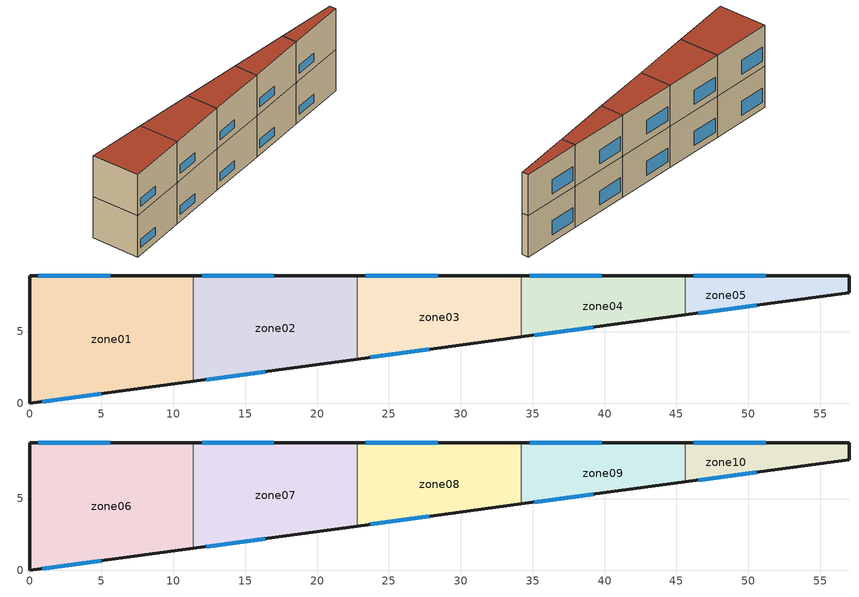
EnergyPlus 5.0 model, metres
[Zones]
zone01
 floor ground (GROUND_FLOOR): 0,8.9 11.4,8.9 11.4,1.54 0,0 z0
 wall outside (EXT_WALL): 11.4,8.9 0,8.9 0,0 11.4,1.54 z0:7.4
 wall to zone02 (ADJ_WALL): 11.4,1.54 11.4,8.9 z0:7.4
 window (EXT_WINDOW1): 0.9,0.12 5,0.68 z1.25:2.75; 5.6,8.9 0.6,8.9 z1.25:3.75
 ceiling to zone06 (ADJ_CEILING): 0,0 11.4,1.54 11.4,8.9 0,8.9 z7.4
zone02
 floor ground (GROUND_FLOOR): 11.4,8.9 22.8,8.9 22.8,3.08 11.4,1.54 z0
 wall outside (EXT_WALL): 11.4,1.54 22.8,3.08 / 22.8,8.9 11.4,8.9 z0:7.4
 wall to zone03 (ADJ_WALL): 22.8,3.08 22.8,8.9 z0:7.4
 wall to zone01 (ADJ_WALL): 11.4,8.9 11.4,1.54 z0:7.4
 window (EXT_WINDOW1): 12.3,1.66 16.4,2.22 z1.25:2.75; 17,8.9 12,8.9 z1.25:3.75
 ceiling to zone07 (ADJ_CEILING): 11.4,1.54 22.8,3.08 22.8,8.9 11.4,8.9 z7.4
zone03
 floor ground (GROUND_FLOOR): 22.8,8.9 34.2,8.9 34.2,4.62 22.8,3.08 z0
 wall outside (EXT_WALL): 22.8,3.08 34.2,4.62 / 34.2,8.9 22.8,8.9 z0:7.4
 wall to zone04 (ADJ_WALL): 34.2,4.62 34.2,8.9 z0:7.4
 wall to zone02 (ADJ_WALL): 22.8,8.9 22.8,3.08 z0:7.4
 window (EXT_WINDOW1): 23.7,3.2 27.8,3.76 z1.25:2.75; 28.4,8.9 23.4,8.9 z1.25:3.75
 ceiling to zone08 (ADJ_CEILING): 22.8,3.08 34.2,4.62 34.2,8.9 22.8,8.9 z7.4
zone04
 floor ground (GROUND_FLOOR): 34.2,8.9 45.6,8.9 45.6,6.17 34.2,4.62 z0
 wall outside (EXT_WALL): 34.2,4.62 45.6,6.17 / 45.6,8.9 34.2,8.9 z0:7.4
 wall to zone05 (ADJ_WALL): 45.6,6.17 45.6,8.9 z0:7.4
 wall to zone03 (ADJ_WALL): 34.2,8.9 34.2,4.62 z0:7.4
 window (EXT_WINDOW1): 35.1,4.75 39.2,5.3 z1.25:2.75; 39.8,8.9 34.8,8.9 z1.25:3.75
 ceiling to zone09 (ADJ_CEILING): 34.2,4.62 45.6,6.17 45.6,8.9 34.2,8.9 z7.4
zone05
 floor ground (GROUND_FLOOR): 45.6,8.9 57,8.9 57,7.71 45.6,6.17 z0
 wall outside (EXT_WALL): 45.6,6.17 57,7.71 57,8.9 45.6,8.9 z0:7.4
 wall to zone04 (ADJ_WALL): 45.6,8.9 45.6,6.17 z0:7.4
 window (EXT_WINDOW1): 46.5,6.29 50.6,6.84 z1.25:2.75; 51.2,8.9 46.2,8.9 z1.25:3.75
 ceiling to zone10 (ADJ_CEILING): 45.6,6.17 57,7.71 57,8.9 45.6,8.9 z7.4
zone06
 floor to zone01 (ADJ_CEILING): 0,8.9 11.4,8.9 11.4,1.54 0,0 z7.4
 wall outside (EXT_WALL): 11.4,8.9 0,8.9 0,0 11.4,1.54 z7.4:14.8
 wall to zone07 (ADJ_WALL): 11.4,1.54 11.4,8.9 z7.4:14.8
 window (EXT_WINDOW1): 0.9,0.12 5,0.68 z8.65:10.15; 5.6,8.9 0.6,8.9 z8.65:11.15
 roof outside (EXT_ROOF): 0,0 11.4,1.54 11.4,8.9 0,8.9 z14.8
zone07
 floor to zone02 (ADJ_CEILING): 11.4,8.9 22.8,8.9 22.8,3.08 11.4,1.54 z7.4
 wall outside (EXT_WALL): 11.4,1.54 22.8,3.08 / 22.8,8.9 11.4,8.9 z7.4:14.8
 wall to zone08 (ADJ_WALL): 22.8,3.08 22.8,8.9 z7.4:14.8
 wall to zone06 (ADJ_WALL): 11.4,8.9 11.4,1.54 z7.4:14.8
 window (EXT_WINDOW1): 12.3,1.66 16.4,2.22 z8.65:10.15; 17,8.9 12,8.9 z8.65:11.15
 roof outside (EXT_ROOF): 11.4,1.54 22.8,3.08 22.8,8.9 11.4,8.9 z14.8
zone08
 floor to zone03 (ADJ_CEILING): 22.8,8.9 34.2,8.9 34.2,4.62 22.8,3.08 z7.4
 wall outside (EXT_WALL): 22.8,3.08 34.2,4.62 / 34.2,8.9 22.8,8.9 z7.4:14.8
 wall to zone09 (ADJ_WALL): 34.2,4.62 34.2,8.9 z7.4:14.8
 wall to zone07 (ADJ_WALL): 22.8,8.9 22.8,3.08 z7.4:14.8
 window (EXT_WINDOW1): 23.7,3.2 27.8,3.76 z8.65:10.15; 28.4,8.9 23.4,8.9 z8.65:11.15
 roof outside (EXT_ROOF): 22.8,3.08 34.2,4.62 34.2,8.9 22.8,8.9 z14.8
zone09
 floor to zone04 (ADJ_CEILING): 34.2,8.9 45.6,8.9 45.6,6.17 34.2,4.62 z7.4
 wall outside (EXT_WALL): 34.2,4.62 45.6,6.17 / 45.6,8.9 34.2,8.9 z7.4:14.8
 wall to zone10 (ADJ_WALL): 45.6,6.17 45.6,8.9 z7.4:14.8
 wall to zone08 (ADJ_WALL): 34.2,8.9 34.2,4.62 z7.4:14.8
 window (EXT_WINDOW1): 35.1,4.75 39.2,5.3 z8.65:10.15; 39.8,8.9 34.8,8.9 z8.65:11.15
 roof outside (EXT_ROOF): 34.2,4.62 45.6,6.17 45.6,8.9 34.2,8.9 z14.8
zone10
 floor to zone05 (ADJ_CEILING): 45.6,8.9 57,8.9 57,7.71 45.6,6.17 z7.4
 wall outside (EXT_WALL): 45.6,6.17 57,7.71 57,8.9 45.6,8.9 z7.4:14.8
 wall to zone09 (ADJ_WALL): 45.6,8.9 45.6,6.17 z7.4:14.8
 window (EXT_WINDOW1): 46.5,6.29 50.6,6.84 z8.65:10.15; 51.2,8.9 46.2,8.9 z8.65:11.15
 roof outside (EXT_ROOF): 45.6,6.17 57,7.71 57,8.9 45.6,8.9 z14.8
[Building]
zone03: North Axis {deg}=0; Terrain=City; Loads Convergence Tolerance Value=0; Temperature Convergence Tolerance Value {deltaC}=0; Solar Distribution=FullInteriorAndExterior; Maximum Number of Warmup Days=0
[Site:Location]
not used: Latitude {deg}=0; Longitude {deg}=0; Time Zone {hr}=0; Elevation {m}=0
[Construction]
GROUND_FLOOR; EXT_WALL; EXT_ROOF; ADJ_WALL; ADJ_CEILING; EXT_WINDOW1: 
[WindowProperty:ShadingControl]
ESHADE=0; ISHADE=INPUT 1*MAX_ISHADE : SHADECNTRL=ISHADE_INTERNAL
[SurfaceProperty:OtherSideCoefficients]
BOUNDARY=IDENTICAL; BOUNDARY=INPUT 1*TBOUNDARY; BOUNDARY=INPUT 1*TBOUNDARY_2; BOUNDARY=INPUT 1*TBOUNDARY_3; BOUNDARY=INPUT 1*TGROUND; BOUNDARY=20; BOUNDARY=15
[Zone]
zone01; zone02; zone03; zone04; zone05; zone06; zone07; zone08; zone09; zone10: 0, 0, 0, 0, , 1
